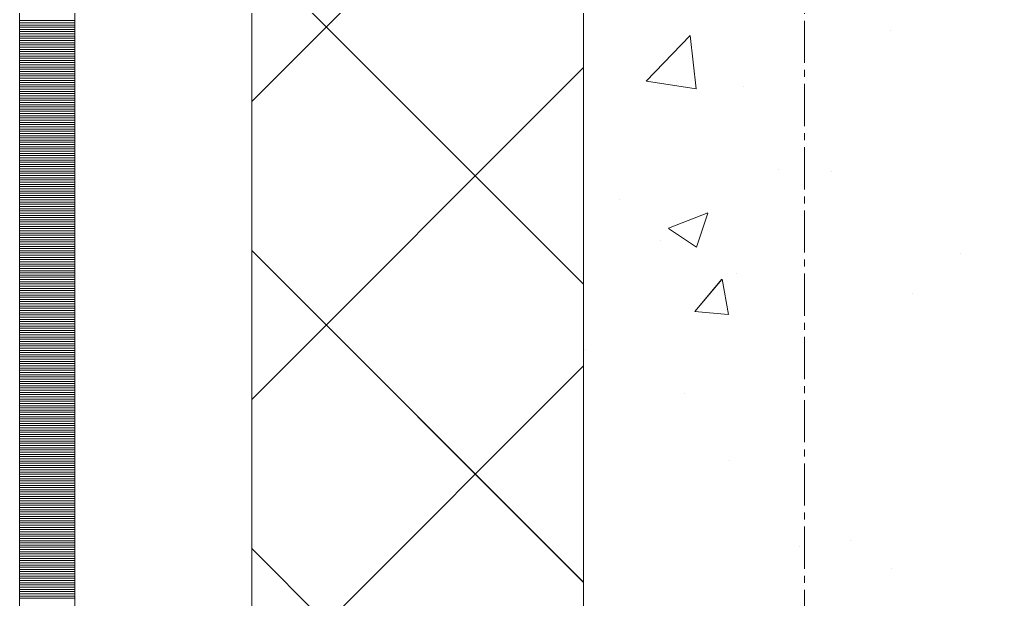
# Model space of a CAD drawing. Header units: millimetres. Extents: x 470010 to 1231400, y -134005 to 421770.
# Drawn here: x 672518.6 to 672963, y -71948 to -71686.1 of the extents above; entities that cross this region are included whole.
import ezdxf
from ezdxf.enums import TextEntityAlignment as Align

# ---------------------------------------------------------------- set-up
doc = ezdxf.new("R2010")
doc.units = ezdxf.units.MM
doc.linetypes.add('CENTER2', pattern=[28.575, 19.05, -3.175, 3.175, -3.175])
doc.linetypes.add('DASHED', pattern=[19.05, 12.7, -6.35])
doc.layers.get('Defpoints').update_dxf_attribs({"color": 140})
doc.layers.add('АР_Делит', color=120, linetype='Continuous', lineweight=0, plot=False)
for name, color, linetype, lineweight in [('АР_Стены ПЕНОблок', 52, 'Continuous', 20), ('АР_Тонкая', 254, 'Continuous', 5), ('АР_Утеплитель', 31, 'Continuous', 0), ('АР_Штриховка', 8, 'Continuous', 0)]:
    doc.layers.add(name, color=color, linetype=linetype, lineweight=lineweight)
doc.layers.add('РД_Оси_100', color=7, linetype='Continuous', lineweight=0, true_color=0x525252)
doc.styles.add('style1', font='ARIALN.TTF')

# ---------------------------------------------------------------- blocks, each defined once
blk = doc.blocks.new('СОШ_2200_АР_ОСИ_М100_28.05.24')
at = {"layer": 'АР_Делит', "color": 251, "linetype": 'DASHED', "true_color": 0x636466}
blk.add_lwpolyline([(114955, 135155), (114955, -355), (93595.036, -355), (93595.036, 13855), (94145, 13855), (94145, 68320), (66055, 68320), (66055, 13857.73), (83455, 13857.73), (83455, -355), (45245, -355), (45245, 13145), (44695, 13145), (44695, 26755), (45245, 26755), (45245, 68320), (20455, 68320), (20455, 26755), (27955, 26755), (27955, 13145), (-355, 13145), (-355, 100855)], dxfattribs=at)
at = {"layer": 'РД_Оси_100', "color": 251, "linetype": 'CENTER2', "true_color": 0x636466}
blk.add_line((0, -6155), (0, 139938.679), dxfattribs=at)
blk = doc.blocks.new('A$C9108343f')
at = {"layer": 'АР_Стены ПЕНОблок', "color": 18, "linetype": 'Continuous', "lineweight": 20, "true_color": 0x000000}
blk.add_line((7054.96, 97555), (7054.96, 21355), dxfattribs=at)
at = {"layer": 'АР_Тонкая', "color": 18, "linetype": 'Continuous', "lineweight": 5, "true_color": 0x000000}
for p, q in [((6799.96, 97555), (6799.96, 21355)), ((6824.96, 97555), (6824.96, 21355)), ((6824.96, 21355), (6824.96, 97555)), ((6904.96, 21355), (6904.96, 97555))]:
    blk.add_line(p, q, dxfattribs=at)
at = {"layer": 'АР_Утеплитель', "color": 18, "linetype": 'Continuous', "lineweight": 0, "true_color": 0x000000}
for p, q in [((6904.96, 97555), (6904.96, 21355)), ((7054.96, 21355), (7054.96, 97555))]:
    blk.add_line(p, q, dxfattribs=at)
at = {"layer": 'АР_Штриховка', "color": 18, "linetype": 'Continuous', "lineweight": 0, "true_color": 0x000000}
for p, q in [((6904.96, 28643.2), (7054.96, 28793.2)), ((7054.96, 28560.63), (6904.96, 28710.63)), ((6799.96, 28679.75), (6824.96, 28679.75)), ((6799.96, 28678.75), (6824.96, 28678.75)), ((6799.96, 28677.75), (6824.96, 28677.75)), ((6799.96, 28676.75), (6824.96, 28676.75)), ((6799.96, 28675.75), (6824.96, 28675.75)), ((6799.96, 28674.75), (6824.96, 28674.75)), ((7193.89, 28675.19), (7193.89, 28675.19)), ((6799.96, 28673.75), (6824.96, 28673.75)), ((6799.96, 28672.75), (6824.96, 28672.75)), ((6799.96, 28671.75), (6824.96, 28671.75)), ((6799.96, 28670.75), (6824.96, 28670.75)), ((6799.96, 28669.75), (6824.96, 28669.75)), ((7083.34, 28652.44), (7103.13, 28673.06)), ((7105.98, 28648.94), (7103.17, 28673.07)), ((6799.96, 28668.75), (6824.96, 28668.75)), ((6799.96, 28667.75), (6824.96, 28667.75)), ((6799.96, 28666.75), (6824.96, 28666.75)), ((6799.96, 28665.75), (6824.96, 28665.75)), ((6799.96, 28664.75), (6824.96, 28664.75)), ((6799.96, 28663.75), (6824.96, 28663.75)), ((6799.96, 28662.75), (6824.96, 28662.75)), ((6799.96, 28661.75), (6824.96, 28661.75)), ((6799.96, 28660.75), (6824.96, 28660.75)), ((6799.96, 28659.75), (6824.96, 28659.75)), ((6799.96, 28658.75), (6824.96, 28658.75)), ((6799.96, 28657.75), (6824.96, 28657.75)), ((6799.96, 28656.75), (6824.96, 28656.75)), ((6904.96, 28508.5), (7054.96, 28658.5)), ((6799.96, 28655.75), (6824.96, 28655.75)), ((6799.96, 28654.75), (6824.96, 28654.75)), ((6799.96, 28653.75), (6824.96, 28653.75)), ((6799.96, 28652.75), (6824.96, 28652.75)), ((7083.38, 28652.37), (7105.97, 28648.87)), ((6799.96, 28651.75), (6824.96, 28651.75)), ((6799.96, 28650.75), (6824.96, 28650.75)), ((6799.96, 28649.75), (6824.96, 28649.75)), ((6799.96, 28648.75), (6824.96, 28648.75)), ((6799.96, 28647.75), (6824.96, 28647.75)), ((7127.33, 28650.12), (7127.33, 28650.12)), ((6799.96, 28646.75), (6824.96, 28646.75)), ((6799.96, 28645.75), (6824.96, 28645.75)), ((6799.96, 28644.75), (6824.96, 28644.75)), ((6799.96, 28643.75), (6824.96, 28643.75)), ((6799.96, 28642.75), (6824.96, 28642.75)), ((6799.96, 28641.75), (6824.96, 28641.75)), ((6799.96, 28640.75), (6824.96, 28640.75)), ((6799.96, 28639.75), (6824.96, 28639.75)), ((6799.96, 28638.75), (6824.96, 28638.75)), ((6799.96, 28637.75), (6824.96, 28637.75)), ((6799.96, 28636.75), (6824.96, 28636.75)), ((6799.96, 28635.75), (6824.96, 28635.75)), ((6799.96, 28634.75), (6824.96, 28634.75)), ((6799.96, 28633.75), (6824.96, 28633.75)), ((6799.96, 28632.75), (6824.96, 28632.75)), ((6799.96, 28631.75), (6824.96, 28631.75)), ((6799.96, 28630.75), (6824.96, 28630.75)), ((6799.96, 28629.75), (6824.96, 28629.75)), ((6799.96, 28628.75), (6824.96, 28628.75)), ((6799.96, 28627.75), (6824.96, 28627.75)), ((6799.96, 28626.75), (6824.96, 28626.75)), ((6799.96, 28625.75), (6824.96, 28625.75)), ((6799.96, 28624.75), (6824.96, 28624.75)), ((6799.96, 28623.75), (6824.96, 28623.75)), ((6799.96, 28622.75), (6824.96, 28622.75)), ((6799.96, 28621.75), (6824.96, 28621.75)), ((6799.96, 28620.75), (6824.96, 28620.75)), ((6799.96, 28619.75), (6824.96, 28619.75)), ((6799.96, 28618.75), (6824.96, 28618.75)), ((6799.96, 28617.75), (6824.96, 28617.75)), ((6799.96, 28616.75), (6824.96, 28616.75)), ((6799.96, 28615.75), (6824.96, 28615.75)), ((6799.96, 28614.75), (6824.96, 28614.75)), ((6799.96, 28613.75), (6824.96, 28613.75)), ((6799.96, 28612.75), (6824.96, 28612.75)), ((7142.98, 28612.41), (7142.98, 28612.41)), ((6799.96, 28611.75), (6824.96, 28611.75)), ((6799.96, 28610.75), (6824.96, 28610.75)), ((6799.96, 28609.75), (6824.96, 28609.75)), ((6799.96, 28608.75), (6824.96, 28608.75)), ((6799.96, 28607.75), (6824.96, 28607.75)), ((7167.33, 28611.5), (7167.33, 28611.5)), ((6799.96, 28606.75), (6824.96, 28606.75)), ((6799.96, 28605.75), (6824.96, 28605.75)), ((6799.96, 28604.75), (6824.96, 28604.75)), ((6799.96, 28603.75), (6824.96, 28603.75)), ((6799.96, 28602.75), (6824.96, 28602.75)), ((6799.96, 28601.75), (6824.96, 28601.75)), ((6799.96, 28600.75), (6824.96, 28600.75)), ((6799.96, 28599.75), (6824.96, 28599.75)), ((6799.96, 28598.75), (6824.96, 28598.75)), ((7071.13, 28598.83), (7071.13, 28598.83)), ((6799.96, 28597.75), (6824.96, 28597.75)), ((6799.96, 28596.75), (6824.96, 28596.75)), ((6799.96, 28595.75), (6824.96, 28595.75)), ((6799.96, 28594.75), (6824.96, 28594.75)), ((6799.96, 28593.75), (6824.96, 28593.75)), ((6799.96, 28592.75), (6824.96, 28592.75)), ((6799.96, 28591.75), (6824.96, 28591.75)), ((6799.96, 28590.75), (6824.96, 28590.75)), ((6799.96, 28589.75), (6824.96, 28589.75)), ((7093.41, 28586), (7111.19, 28592.83)), ((7106, 28577.35), (7111.15, 28592.7)), ((6799.96, 28588.75), (6824.96, 28588.75)), ((6799.96, 28587.75), (6824.96, 28587.75)), ((6799.96, 28586.75), (6824.96, 28586.75)), ((6799.96, 28585.75), (6824.96, 28585.75)), ((7093.35, 28585.87), (7105.99, 28577.35)), ((6799.96, 28584.75), (6824.96, 28584.75)), ((6799.96, 28583.75), (6824.96, 28583.75)), ((6799.96, 28582.75), (6824.96, 28582.75)), ((6799.96, 28581.75), (6824.96, 28581.75)), ((6799.96, 28580.75), (6824.96, 28580.75)), ((6799.96, 28579.75), (6824.96, 28579.75)), ((6799.96, 28578.75), (6824.96, 28578.75)), ((6799.96, 28577.75), (6824.96, 28577.75)), ((6799.96, 28576.75), (6824.96, 28576.75)), ((7089.8, 28580.2), (7089.8, 28580.2)), ((6799.96, 28575.75), (6824.96, 28575.75)), ((6799.96, 28574.75), (6824.96, 28574.75)), ((6799.96, 28573.75), (6824.96, 28573.75)), ((6799.96, 28572.75), (6824.96, 28572.75)), ((7054.96, 28425.93), (6904.96, 28575.93)), ((7225.39, 28574.47), (7225.39, 28574.47)), ((6799.96, 28571.75), (6824.96, 28571.75)), ((6799.96, 28570.75), (6824.96, 28570.75)), ((6799.96, 28569.75), (6824.96, 28569.75)), ((6799.96, 28568.75), (6824.96, 28568.75)), ((6799.96, 28567.75), (6824.96, 28567.75)), ((6799.96, 28566.75), (6824.96, 28566.75)), ((6799.96, 28565.75), (6824.96, 28565.75)), ((6799.96, 28564.75), (6824.96, 28564.75)), ((6799.96, 28563.75), (6824.96, 28563.75)), ((7124.24, 28565.56), (7124.24, 28565.56)), ((6799.96, 28562.75), (6824.96, 28562.75)), ((6799.96, 28561.75), (6824.96, 28561.75)), ((6799.96, 28560.75), (6824.96, 28560.75)), ((6799.96, 28559.75), (6824.96, 28559.75)), ((6799.96, 28558.75), (6824.96, 28558.75)), ((7105.27, 28548.24), (7117.52, 28562.84)), ((7120.6, 28546.94), (7117.66, 28562.86)), ((6799.96, 28557.75), (6824.96, 28557.75)), ((6799.96, 28556.75), (6824.96, 28556.75)), ((6799.96, 28555.75), (6824.96, 28555.75)), ((6799.96, 28554.75), (6824.96, 28554.75)), ((7203.84, 28556.64), (7203.84, 28556.64)), ((6799.96, 28553.75), (6824.96, 28553.75)), ((6799.96, 28552.75), (6824.96, 28552.75)), ((6799.96, 28551.75), (6824.96, 28551.75)), ((6799.96, 28550.75), (6824.96, 28550.75)), ((6799.96, 28549.75), (6824.96, 28549.75)), ((6799.96, 28548.75), (6824.96, 28548.75)), ((6799.96, 28547.75), (6824.96, 28547.75)), ((6799.96, 28546.75), (6824.96, 28546.75)), ((6799.96, 28545.75), (6824.96, 28545.75)), ((7105.27, 28548.24), (7120.45, 28546.91)), ((6799.96, 28544.75), (6824.96, 28544.75)), ((6799.96, 28543.75), (6824.96, 28543.75)), ((6799.96, 28542.75), (6824.96, 28542.75)), ((6799.96, 28541.75), (6824.96, 28541.75)), ((6799.96, 28540.75), (6824.96, 28540.75)), ((6799.96, 28539.75), (6824.96, 28539.75)), ((6799.96, 28538.75), (6824.96, 28538.75)), ((6799.96, 28537.75), (6824.96, 28537.75)), ((6799.96, 28536.75), (6824.96, 28536.75)), ((6799.96, 28535.75), (6824.96, 28535.75)), ((6799.96, 28534.75), (6824.96, 28534.75)), ((6799.96, 28533.75), (6824.96, 28533.75)), ((6799.96, 28532.75), (6824.96, 28532.75)), ((6799.96, 28531.75), (6824.96, 28531.75)), ((6799.96, 28530.75), (6824.96, 28530.75)), ((6799.96, 28529.75), (6824.96, 28529.75)), ((6799.96, 28528.75), (6824.96, 28528.75)), ((6799.96, 28527.75), (6824.96, 28527.75)), ((7055.71, 28531.21), (7055.71, 28531.21)), ((6799.96, 28526.75), (6824.96, 28526.75)), ((6799.96, 28525.75), (6824.96, 28525.75)), ((6799.96, 28524.75), (6824.96, 28524.75)), ((6799.96, 28523.75), (6824.96, 28523.75)), ((6904.96, 28373.79), (7054.96, 28523.79)), ((6799.96, 28522.75), (6824.96, 28522.75)), ((6799.96, 28521.75), (6824.96, 28521.75)), ((6799.96, 28520.75), (6824.96, 28520.75)), ((6799.96, 28519.75), (6824.96, 28519.75)), ((6799.96, 28518.75), (6824.96, 28518.75)), ((6799.96, 28517.75), (6824.96, 28517.75)), ((6799.96, 28516.75), (6824.96, 28516.75)), ((6799.96, 28515.75), (6824.96, 28515.75)), ((6799.96, 28514.75), (6824.96, 28514.75)), ((6799.96, 28513.75), (6824.96, 28513.75)), ((6799.96, 28512.75), (6824.96, 28512.75)), ((6799.96, 28511.75), (6824.96, 28511.75)), ((6799.96, 28510.75), (6824.96, 28510.75)), ((6799.96, 28509.75), (6824.96, 28509.75)), ((7100.51, 28511.31), (7100.51, 28511.31)), ((6799.96, 28508.75), (6824.96, 28508.75)), ((6799.96, 28507.75), (6824.96, 28507.75)), ((6799.96, 28506.75), (6824.96, 28506.75)), ((6799.96, 28505.75), (6824.96, 28505.75)), ((6799.96, 28504.75), (6824.96, 28504.75)), ((6799.96, 28503.75), (6824.96, 28503.75)), ((6799.96, 28502.75), (6824.96, 28502.75)), ((6799.96, 28501.75), (6824.96, 28501.75)), ((6799.96, 28500.75), (6824.96, 28500.75)), ((6799.96, 28499.75), (6824.96, 28499.75)), ((6799.96, 28498.75), (6824.96, 28498.75)), ((6799.96, 28497.75), (6824.96, 28497.75)), ((6799.96, 28496.75), (6824.96, 28496.75)), ((6799.96, 28495.75), (6824.96, 28495.75)), ((6799.96, 28494.75), (6824.96, 28494.75)), ((6799.96, 28493.75), (6824.96, 28493.75)), ((6799.96, 28492.75), (6824.96, 28492.75)), ((6799.96, 28491.75), (6824.96, 28491.75)), ((6799.96, 28490.75), (6824.96, 28490.75)), ((6799.96, 28489.75), (6824.96, 28489.75)), ((6799.96, 28488.75), (6824.96, 28488.75)), ((6799.96, 28487.75), (6824.96, 28487.75)), ((6799.96, 28486.75), (6824.96, 28486.75)), ((6799.96, 28485.75), (6824.96, 28485.75)), ((6799.96, 28484.75), (6824.96, 28484.75)), ((6799.96, 28483.75), (6824.96, 28483.75)), ((6799.96, 28482.75), (6824.96, 28482.75)), ((6799.96, 28481.75), (6824.96, 28481.75)), ((6799.96, 28480.75), (6824.96, 28480.75)), ((6799.96, 28479.75), (6824.96, 28479.75)), ((6799.96, 28478.75), (6824.96, 28478.75)), ((7121.15, 28481.01), (7121.15, 28481.01)), ((6799.96, 28477.75), (6824.96, 28477.75)), ((6799.96, 28476.75), (6824.96, 28476.75)), ((6799.96, 28475.75), (6824.96, 28475.75)), ((6799.96, 28474.75), (6824.96, 28474.75)), ((6799.96, 28473.75), (6824.96, 28473.75)), ((6799.96, 28472.75), (6824.96, 28472.75)), ((6799.96, 28471.75), (6824.96, 28471.75)), ((6799.96, 28470.75), (6824.96, 28470.75)), ((6799.96, 28469.75), (6824.96, 28469.75)), ((6799.96, 28468.75), (6824.96, 28468.75)), ((6799.96, 28467.75), (6824.96, 28467.75)), ((6799.96, 28466.75), (6824.96, 28466.75)), ((6799.96, 28465.75), (6824.96, 28465.75)), ((6799.96, 28464.75), (6824.96, 28464.75)), ((6799.96, 28463.75), (6824.96, 28463.75)), ((6799.96, 28462.75), (6824.96, 28462.75)), ((6799.96, 28461.75), (6824.96, 28461.75)), ((6799.96, 28460.75), (6824.96, 28460.75)), ((6799.96, 28459.75), (6824.96, 28459.75)), ((6799.96, 28458.75), (6824.96, 28458.75)), ((6799.96, 28457.75), (6824.96, 28457.75)), ((6799.96, 28456.75), (6824.96, 28456.75)), ((6799.96, 28455.75), (6824.96, 28455.75)), ((6799.96, 28454.75), (6824.96, 28454.75)), ((6799.96, 28453.75), (6824.96, 28453.75)), ((6799.96, 28452.75), (6824.96, 28452.75)), ((6799.96, 28451.75), (6824.96, 28451.75)), ((6799.96, 28450.75), (6824.96, 28450.75)), ((6799.96, 28449.75), (6824.96, 28449.75)), ((6799.96, 28448.75), (6824.96, 28448.75)), ((6799.96, 28447.75), (6824.96, 28447.75)), ((6799.96, 28446.75), (6824.96, 28446.75)), ((6799.96, 28445.75), (6824.96, 28445.75)), ((6799.96, 28444.75), (6824.96, 28444.75)), ((6799.96, 28443.75), (6824.96, 28443.75)), ((7175.93, 28444.68), (7175.93, 28444.68)), ((6799.96, 28442.75), (6824.96, 28442.75)), ((6799.96, 28441.75), (6824.96, 28441.75)), ((6799.96, 28440.75), (6824.96, 28440.75)), ((6799.96, 28439.75), (6824.96, 28439.75)), ((6799.96, 28438.75), (6824.96, 28438.75)), ((7054.96, 28291.23), (6904.96, 28441.23)), ((7152.71, 28442.32), (7152.71, 28442.32)), ((6799.96, 28437.75), (6824.96, 28437.75)), ((6799.96, 28436.75), (6824.96, 28436.75)), ((6799.96, 28435.75), (6824.96, 28435.75)), ((6799.96, 28434.75), (6824.96, 28434.75)), ((6799.96, 28433.75), (6824.96, 28433.75)), ((6799.96, 28432.75), (6824.96, 28432.75)), ((6799.96, 28431.75), (6824.96, 28431.75)), ((6799.96, 28430.75), (6824.96, 28430.75)), ((6799.96, 28429.75), (6824.96, 28429.75)), ((7194.1, 28432.25), (7194.1, 28432.25)), ((6799.96, 28428.75), (6824.96, 28428.75)), ((6799.96, 28427.75), (6824.96, 28427.75)), ((6799.96, 28426.75), (6824.96, 28426.75)), ((6799.96, 28425.75), (6824.96, 28425.75)), ((6799.96, 28424.75), (6824.96, 28424.75)), ((6799.96, 28423.75), (6824.96, 28423.75)), ((6799.96, 28422.75), (6824.96, 28422.75)), ((6799.96, 28421.75), (6824.96, 28421.75)), ((6799.96, 28420.75), (6824.96, 28420.75)), ((6799.96, 28419.75), (6824.96, 28419.75)), ((6799.96, 28418.75), (6824.96, 28418.75))]:
    blk.add_line(p, q, dxfattribs=at)
at = {"layer": 'РД_Оси_100'}
blk.add_blockref('СОШ_2200_АР_ОСИ_М100_28.05.24', (7154.96, 6755), dxfattribs=at)
at = {"layer": 'Defpoints', "color": 18, "true_color": 0x000000, "style": 'style1'}
for p in [(143949.34, 316089.12), (143974.98, 281639.5), (143890.4, 273244.71), (143839.99, 264276.81), (143967.75, 254892.38), (12251.96, 104178.14), (12382.58, 96023.14)]:
    blk.add_attdef('АР-ПОМЕЩЕНИЕ:НАИМЕНОВАНИЕ', text='', height=100, dxfattribs=at).set_placement(p, align=Align.MIDDLE)
at = {"layer": 'Defpoints', "color": 18, "true_color": 0x000000, "style": 'style1', "flags": 8}
for p in [(143951.3, 279099.09), (143848.34, 269251.11), (143875.33, 260094.25), (144049.74, 250824.7), (163419.28, 238153.36), (155897.46, 237965.97), (183037.2, 237965.97), (143342.94, 237876.19)]:
    blk.add_attdef('АР-ПОМЕЩЕНИЕ:НАИМЕНОВАНИЕ', text='', height=100, dxfattribs=at).set_placement(p, align=Align.MIDDLE)

msp = doc.modelspace()

# ---------------------------------------------------------------- linework, layer by layer
at = {"layer": 'АР_Стены ПЕНОблок', "color": 18, "linetype": 'Continuous', "lineweight": 20, "true_color": 0x000000}
msp.add_line((672773.57, -2811.242), (672773.57, -79011.242), dxfattribs=at)
at = {"layer": 'АР_Тонкая', "color": 18, "linetype": 'Continuous', "lineweight": 5, "true_color": 0x000000}
for p, q in [((672518.57, -2811.242), (672518.57, -79011.242)), ((672543.57, -2811.242), (672543.57, -79011.242)), ((672543.57, -79011.242), (672543.57, -2811.242)), ((672623.57, -79011.242), (672623.57, -2811.242))]:
    msp.add_line(p, q, dxfattribs=at)
at = {"layer": 'АР_Утеплитель', "color": 18, "linetype": 'Continuous', "lineweight": 0, "true_color": 0x000000}
for p, q in [((672623.57, -2811.242), (672623.57, -79011.242)), ((672773.57, -79011.242), (672773.57, -2811.242))]:
    msp.add_line(p, q, dxfattribs=at)
at = {"layer": 'АР_Штриховка', "color": 18, "linetype": 'Continuous', "lineweight": 0, "true_color": 0x000000}
for p, q in [((672623.57, -71723.042), (672773.57, -71573.042)), ((672773.57, -71805.609), (672623.57, -71655.609)), ((672518.57, -71686.492), (672543.57, -71686.492)), ((672518.57, -71687.492), (672543.57, -71687.492)), ((672518.57, -71688.492), (672543.57, -71688.492)), ((672518.57, -71689.492), (672543.57, -71689.492)), ((672518.57, -71690.492), (672543.57, -71690.492)), ((672518.57, -71691.492), (672543.57, -71691.492)), ((672518.57, -71692.492), (672543.57, -71692.492)), ((672518.57, -71693.492), (672543.57, -71693.492)), ((672801.955, -71713.8), (672821.739, -71693.181)), ((672824.589, -71717.299), (672821.783, -71693.176)), ((672518.57, -71694.492), (672543.57, -71694.492)), ((672518.57, -71695.492), (672543.57, -71695.492)), ((672518.57, -71696.492), (672543.57, -71696.492)), ((672518.57, -71697.492), (672543.57, -71697.492)), ((672518.57, -71698.492), (672543.57, -71698.492)), ((672518.57, -71699.492), (672543.57, -71699.492)), ((672518.57, -71700.492), (672543.57, -71700.492)), ((672518.57, -71701.492), (672543.57, -71701.492)), ((672518.57, -71702.492), (672543.57, -71702.492)), ((672518.57, -71703.492), (672543.57, -71703.492)), ((672518.57, -71704.492), (672543.57, -71704.492)), ((672518.57, -71705.492), (672543.57, -71705.492)), ((672518.57, -71706.492), (672543.57, -71706.492)), ((672518.57, -71707.492), (672543.57, -71707.492)), ((672518.57, -71708.492), (672543.57, -71708.492)), ((672518.57, -71709.492), (672543.57, -71709.492)), ((672518.57, -71710.492), (672543.57, -71710.492)), ((672518.57, -71711.492), (672543.57, -71711.492)), ((672623.57, -71857.746), (672773.57, -71707.746)), ((672518.57, -71712.492), (672543.57, -71712.492)), ((672518.57, -71713.492), (672543.57, -71713.492)), ((672518.57, -71714.492), (672543.57, -71714.492)), ((672518.57, -71715.492), (672543.57, -71715.492)), ((672801.988, -71713.869), (672824.578, -71717.372)), ((672518.57, -71716.492), (672543.57, -71716.492)), ((672518.57, -71717.492), (672543.57, -71717.492)), ((672518.57, -71718.492), (672543.57, -71718.492)), ((672518.57, -71719.492), (672543.57, -71719.492)), ((672518.57, -71720.492), (672543.57, -71720.492)), ((672518.57, -71721.492), (672543.57, -71721.492)), ((672518.57, -71722.492), (672543.57, -71722.492)), ((672518.57, -71723.492), (672543.57, -71723.492)), ((672518.57, -71724.492), (672543.57, -71724.492)), ((672518.57, -71725.492), (672543.57, -71725.492)), ((672518.57, -71726.492), (672543.57, -71726.492)), ((672518.57, -71727.492), (672543.57, -71727.492)), ((672518.57, -71728.492), (672543.57, -71728.492)), ((672518.57, -71729.492), (672543.57, -71729.492)), ((672518.57, -71730.492), (672543.57, -71730.492)), ((672518.57, -71731.492), (672543.57, -71731.492)), ((672518.57, -71732.492), (672543.57, -71732.492)), ((672518.57, -71733.492), (672543.57, -71733.492)), ((672518.57, -71734.492), (672543.57, -71734.492)), ((672518.57, -71735.492), (672543.57, -71735.492)), ((672518.57, -71736.492), (672543.57, -71736.492)), ((672518.57, -71737.492), (672543.57, -71737.492)), ((672518.57, -71738.492), (672543.57, -71738.492)), ((672518.57, -71739.492), (672543.57, -71739.492)), ((672518.57, -71740.492), (672543.57, -71740.492)), ((672518.57, -71741.492), (672543.57, -71741.492)), ((672518.57, -71742.492), (672543.57, -71742.492)), ((672518.57, -71743.492), (672543.57, -71743.492)), ((672518.57, -71744.492), (672543.57, -71744.492)), ((672518.57, -71745.492), (672543.57, -71745.492)), ((672518.57, -71746.492), (672543.57, -71746.492)), ((672518.57, -71747.492), (672543.57, -71747.492)), ((672518.57, -71748.492), (672543.57, -71748.492)), ((672518.57, -71749.492), (672543.57, -71749.492)), ((672518.57, -71750.492), (672543.57, -71750.492)), ((672518.57, -71751.492), (672543.57, -71751.492)), ((672518.57, -71752.492), (672543.57, -71752.492)), ((672518.57, -71753.492), (672543.57, -71753.492)), ((672518.57, -71754.492), (672543.57, -71754.492)), ((672518.57, -71755.492), (672543.57, -71755.492)), ((672518.57, -71756.492), (672543.57, -71756.492)), ((672518.57, -71757.492), (672543.57, -71757.492)), ((672518.57, -71758.492), (672543.57, -71758.492)), ((672518.57, -71759.492), (672543.57, -71759.492)), ((672518.57, -71760.492), (672543.57, -71760.492)), ((672518.57, -71761.492), (672543.57, -71761.492)), ((672518.57, -71762.492), (672543.57, -71762.492)), ((672518.57, -71763.492), (672543.57, -71763.492)), ((672518.57, -71764.492), (672543.57, -71764.492)), ((672518.57, -71765.492), (672543.57, -71765.492)), ((672518.57, -71766.492), (672543.57, -71766.492)), ((672518.57, -71767.492), (672543.57, -71767.492)), ((672518.57, -71768.492), (672543.57, -71768.492)), ((672518.57, -71769.492), (672543.57, -71769.492)), ((672518.57, -71770.492), (672543.57, -71770.492)), ((672518.57, -71771.492), (672543.57, -71771.492)), ((672518.57, -71772.492), (672543.57, -71772.492)), ((672518.57, -71773.492), (672543.57, -71773.492)), ((672812.02, -71780.244), (672829.804, -71773.417)), ((672824.609, -71788.893), (672829.759, -71773.544)), ((672518.57, -71774.492), (672543.57, -71774.492)), ((672518.57, -71775.492), (672543.57, -71775.492)), ((672518.57, -71776.492), (672543.57, -71776.492)), ((672518.57, -71777.492), (672543.57, -71777.492)), ((672518.57, -71778.492), (672543.57, -71778.492)), ((672518.57, -71779.492), (672543.57, -71779.492)), ((672518.57, -71780.492), (672543.57, -71780.492)), ((672518.57, -71781.492), (672543.57, -71781.492)), ((672518.57, -71782.492), (672543.57, -71782.492)), ((672811.964, -71780.367), (672824.598, -71788.889)), ((672518.57, -71783.492), (672543.57, -71783.492)), ((672518.57, -71784.492), (672543.57, -71784.492)), ((672518.57, -71785.492), (672543.57, -71785.492)), ((672518.57, -71786.492), (672543.57, -71786.492)), ((672518.57, -71787.492), (672543.57, -71787.492)), ((672518.57, -71788.492), (672543.57, -71788.492)), ((672518.57, -71789.492), (672543.57, -71789.492)), ((672518.57, -71790.492), (672543.57, -71790.492)), ((672518.57, -71791.492), (672543.57, -71791.492)), ((672773.57, -71940.313), (672623.57, -71790.313)), ((672518.57, -71792.492), (672543.57, -71792.492)), ((672518.57, -71793.492), (672543.57, -71793.492)), ((672518.57, -71794.492), (672543.57, -71794.492)), ((672518.57, -71795.492), (672543.57, -71795.492)), ((672518.57, -71796.492), (672543.57, -71796.492)), ((672518.57, -71797.492), (672543.57, -71797.492)), ((672518.57, -71798.492), (672543.57, -71798.492)), ((672518.57, -71799.492), (672543.57, -71799.492)), ((672518.57, -71800.492), (672543.57, -71800.492)), ((672518.57, -71801.492), (672543.57, -71801.492)), ((672518.57, -71802.492), (672543.57, -71802.492)), ((672518.57, -71803.492), (672543.57, -71803.492)), ((672518.57, -71804.492), (672543.57, -71804.492)), ((672823.883, -71818), (672836.128, -71803.407)), ((672839.208, -71819.306), (672836.271, -71803.385)), ((672518.57, -71805.492), (672543.57, -71805.492)), ((672518.57, -71806.492), (672543.57, -71806.492)), ((672518.57, -71807.492), (672543.57, -71807.492)), ((672518.57, -71808.492), (672543.57, -71808.492)), ((672518.57, -71809.492), (672543.57, -71809.492)), ((672518.57, -71810.492), (672543.57, -71810.492)), ((672518.57, -71811.492), (672543.57, -71811.492)), ((672518.57, -71812.492), (672543.57, -71812.492)), ((672518.57, -71813.492), (672543.57, -71813.492)), ((672518.57, -71814.492), (672543.57, -71814.492)), ((672518.57, -71815.492), (672543.57, -71815.492)), ((672518.57, -71816.492), (672543.57, -71816.492)), ((672518.57, -71817.492), (672543.57, -71817.492)), ((672823.882, -71818.004), (672839.064, -71819.332)), ((672518.57, -71818.492), (672543.57, -71818.492)), ((672518.57, -71819.492), (672543.57, -71819.492)), ((672518.57, -71820.492), (672543.57, -71820.492)), ((672518.57, -71821.492), (672543.57, -71821.492)), ((672518.57, -71822.492), (672543.57, -71822.492)), ((672518.57, -71823.492), (672543.57, -71823.492)), ((672518.57, -71824.492), (672543.57, -71824.492)), ((672518.57, -71825.492), (672543.57, -71825.492)), ((672518.57, -71826.492), (672543.57, -71826.492)), ((672518.57, -71827.492), (672543.57, -71827.492)), ((672518.57, -71828.492), (672543.57, -71828.492)), ((672518.57, -71829.492), (672543.57, -71829.492)), ((672518.57, -71830.492), (672543.57, -71830.492)), ((672518.57, -71831.492), (672543.57, -71831.492)), ((672518.57, -71832.492), (672543.57, -71832.492)), ((672518.57, -71833.492), (672543.57, -71833.492)), ((672518.57, -71834.492), (672543.57, -71834.492)), ((672518.57, -71835.492), (672543.57, -71835.492)), ((672518.57, -71836.492), (672543.57, -71836.492)), ((672518.57, -71837.492), (672543.57, -71837.492)), ((672518.57, -71838.492), (672543.57, -71838.492)), ((672518.57, -71839.492), (672543.57, -71839.492)), ((672518.57, -71840.492), (672543.57, -71840.492)), ((672518.57, -71841.492), (672543.57, -71841.492)), ((672518.57, -71842.492), (672543.57, -71842.492)), ((672518.57, -71843.492), (672543.57, -71843.492)), ((672518.57, -71844.492), (672543.57, -71844.492)), ((672623.57, -71992.45), (672773.57, -71842.45)), ((672518.57, -71845.492), (672543.57, -71845.492)), ((672518.57, -71846.492), (672543.57, -71846.492)), ((672518.57, -71847.492), (672543.57, -71847.492)), ((672518.57, -71848.492), (672543.57, -71848.492)), ((672518.57, -71849.492), (672543.57, -71849.492)), ((672518.57, -71850.492), (672543.57, -71850.492)), ((672518.57, -71851.492), (672543.57, -71851.492)), ((672518.57, -71852.492), (672543.57, -71852.492)), ((672518.57, -71853.492), (672543.57, -71853.492)), ((672518.57, -71854.492), (672543.57, -71854.492)), ((672518.57, -71855.492), (672543.57, -71855.492)), ((672518.57, -71856.492), (672543.57, -71856.492)), ((672518.57, -71857.492), (672543.57, -71857.492)), ((672518.57, -71858.492), (672543.57, -71858.492)), ((672518.57, -71859.492), (672543.57, -71859.492)), ((672518.57, -71860.492), (672543.57, -71860.492)), ((672518.57, -71861.492), (672543.57, -71861.492)), ((672518.57, -71862.492), (672543.57, -71862.492)), ((672518.57, -71863.492), (672543.57, -71863.492)), ((672518.57, -71864.492), (672543.57, -71864.492)), ((672518.57, -71865.492), (672543.57, -71865.492)), ((672518.57, -71866.492), (672543.57, -71866.492)), ((672518.57, -71867.492), (672543.57, -71867.492)), ((672518.57, -71868.492), (672543.57, -71868.492)), ((672518.57, -71869.492), (672543.57, -71869.492)), ((672518.57, -71870.492), (672543.57, -71870.492)), ((672518.57, -71871.492), (672543.57, -71871.492)), ((672518.57, -71872.492), (672543.57, -71872.492)), ((672518.57, -71873.492), (672543.57, -71873.492)), ((672518.57, -71874.492), (672543.57, -71874.492)), ((672518.57, -71875.492), (672543.57, -71875.492)), ((672518.57, -71876.492), (672543.57, -71876.492)), ((672518.57, -71877.492), (672543.57, -71877.492)), ((672518.57, -71878.492), (672543.57, -71878.492)), ((672518.57, -71879.492), (672543.57, -71879.492)), ((672518.57, -71880.492), (672543.57, -71880.492)), ((672518.57, -71881.492), (672543.57, -71881.492)), ((672518.57, -71882.492), (672543.57, -71882.492)), ((672518.57, -71883.492), (672543.57, -71883.492)), ((672518.57, -71884.492), (672543.57, -71884.492)), ((672518.57, -71885.492), (672543.57, -71885.492)), ((672518.57, -71886.492), (672543.57, -71886.492)), ((672518.57, -71887.492), (672543.57, -71887.492)), ((672518.57, -71888.492), (672543.57, -71888.492)), ((672518.57, -71889.492), (672543.57, -71889.492)), ((672518.57, -71890.492), (672543.57, -71890.492)), ((672518.57, -71891.492), (672543.57, -71891.492)), ((672518.57, -71892.492), (672543.57, -71892.492)), ((672518.57, -71893.492), (672543.57, -71893.492)), ((672518.57, -71894.492), (672543.57, -71894.492)), ((672518.57, -71895.492), (672543.57, -71895.492)), ((672518.57, -71896.492), (672543.57, -71896.492)), ((672518.57, -71897.492), (672543.57, -71897.492)), ((672518.57, -71898.492), (672543.57, -71898.492)), ((672518.57, -71899.492), (672543.57, -71899.492)), ((672518.57, -71900.492), (672543.57, -71900.492)), ((672518.57, -71901.492), (672543.57, -71901.492)), ((672518.57, -71902.492), (672543.57, -71902.492)), ((672518.57, -71903.492), (672543.57, -71903.492)), ((672518.57, -71904.492), (672543.57, -71904.492)), ((672518.57, -71905.492), (672543.57, -71905.492)), ((672518.57, -71906.492), (672543.57, -71906.492)), ((672518.57, -71907.492), (672543.57, -71907.492)), ((672518.57, -71908.492), (672543.57, -71908.492)), ((672518.57, -71909.492), (672543.57, -71909.492)), ((672518.57, -71910.492), (672543.57, -71910.492)), ((672518.57, -71911.492), (672543.57, -71911.492)), ((672518.57, -71912.492), (672543.57, -71912.492)), ((672518.57, -71913.492), (672543.57, -71913.492)), ((672518.57, -71914.492), (672543.57, -71914.492)), ((672518.57, -71915.492), (672543.57, -71915.492)), ((672518.57, -71916.492), (672543.57, -71916.492)), ((672518.57, -71917.492), (672543.57, -71917.492)), ((672518.57, -71918.492), (672543.57, -71918.492)), ((672518.57, -71919.492), (672543.57, -71919.492)), ((672518.57, -71920.492), (672543.57, -71920.492)), ((672518.57, -71921.492), (672543.57, -71921.492)), ((672518.57, -71922.492), (672543.57, -71922.492)), ((672518.57, -71923.492), (672543.57, -71923.492)), ((672518.57, -71924.492), (672543.57, -71924.492)), ((672773.57, -72075.016), (672623.57, -71925.016)), ((672518.57, -71925.492), (672543.57, -71925.492)), ((672518.57, -71926.492), (672543.57, -71926.492)), ((672518.57, -71927.492), (672543.57, -71927.492)), ((672518.57, -71928.492), (672543.57, -71928.492)), ((672518.57, -71929.492), (672543.57, -71929.492)), ((672518.57, -71930.492), (672543.57, -71930.492)), ((672518.57, -71931.492), (672543.57, -71931.492)), ((672518.57, -71932.492), (672543.57, -71932.492)), ((672518.57, -71933.492), (672543.57, -71933.492)), ((672518.57, -71934.492), (672543.57, -71934.492)), ((672518.57, -71935.492), (672543.57, -71935.492)), ((672518.57, -71936.492), (672543.57, -71936.492)), ((672518.57, -71937.492), (672543.57, -71937.492)), ((672518.57, -71938.492), (672543.57, -71938.492)), ((672518.57, -71939.492), (672543.57, -71939.492)), ((672518.57, -71940.492), (672543.57, -71940.492)), ((672518.57, -71941.492), (672543.57, -71941.492)), ((672518.57, -71942.492), (672543.57, -71942.492)), ((672518.57, -71943.492), (672543.57, -71943.492)), ((672518.57, -71944.492), (672543.57, -71944.492)), ((672518.57, -71945.492), (672543.57, -71945.492)), ((672518.57, -71946.492), (672543.57, -71946.492)), ((672518.57, -71947.492), (672543.57, -71947.492))]:
    msp.add_line(p, q, dxfattribs=at)

# ---------------------------------------------------------------- block references
msp.add_blockref('A$C9108343f', (665718.612, -100366.242))
at = {"layer": 'РД_Оси_100'}
msp.add_blockref('СОШ_2200_АР_ОСИ_М100_28.05.24', (672873.57, -93611.242), dxfattribs=at)

doc.saveas('drawing.dxf')
